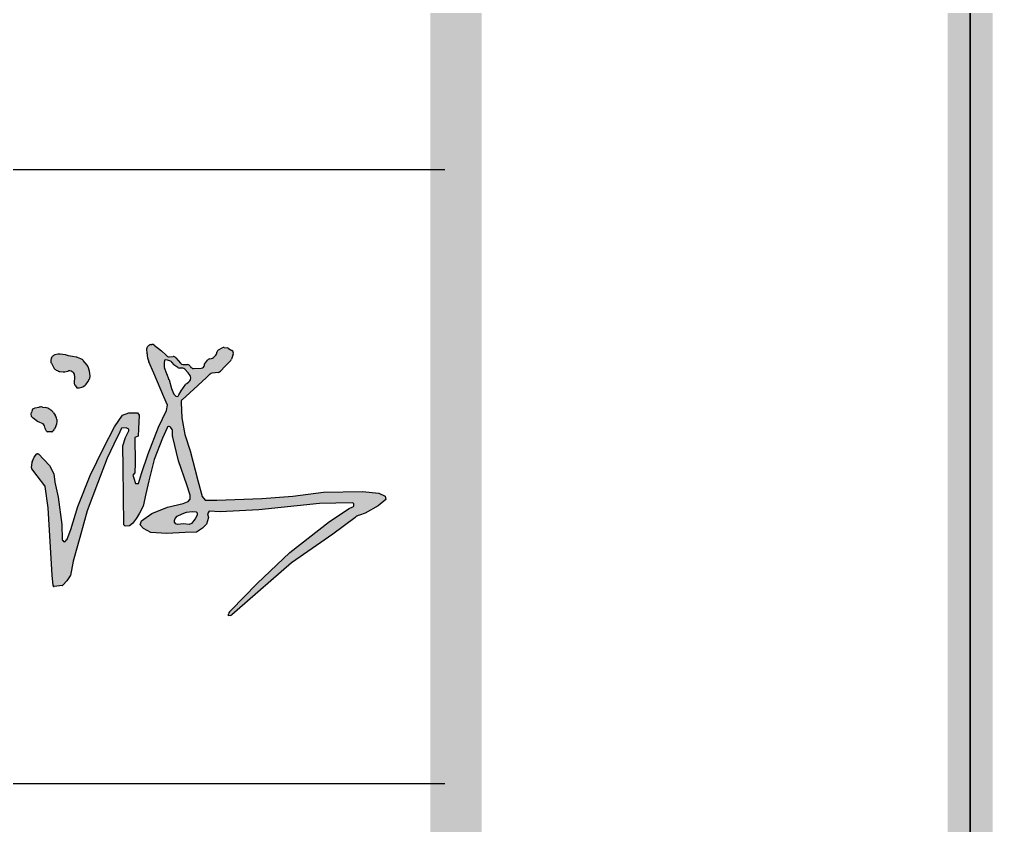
# Model space of a CAD drawing. Extents: x 4150464 to 4450492, y 483482 to 853422.
# Drawn here: x 4447274 to 4450492, y 603868 to 606535 of the extents above; entities that cross this region are included whole.
import ezdxf

# ---------------------------------------------------------------- set-up
doc = ezdxf.new("R2010")
doc.units = 0
doc.header["$LTSCALE"] = 1000
doc.header["$MEASUREMENT"] = 0
for name, color, linetype in [('PUB_TITLE', 4, 'Continuous'), ('图框', 7, 'Continuous'), ('签名', 7, 'Continuous')]:
    doc.layers.add(name, color=color, linetype=linetype)

msp = doc.modelspace()

# ---------------------------------------------------------------- hatches: boundary and pattern name
at = {"layer": '签名'}
h = msp.add_hatch(color=4, dxfattribs=at)
h.paths.add_polyline_path([(4447779.1, 605178.7, -0.161092), (4447780.5, 605174.4), (4447780.5, 605154.8, 0.059171), (4447780.7, 605153.1), (4447799.6, 605074.7), (4447827.1, 604995.5), (4447838.5, 604961.3), (4447838.5, 604947.6), (4447831.7, 604940.1), (4447815.7, 604934), (4447763.3, 604921.8), (4447711.5, 604900.5), (4447677.3, 604876.2), (4447672.8, 604863.3), (4447684.2, 604851.2), (4447708.5, 604837.5), (4447761.7, 604834.4), (4447821.8, 604837.5), (4447859.8, 604839), (4447878.8, 604851.9), (4447892.5, 604865.6), (4447899.4, 604886.9), (4447896.3, 604899.8), (4447900.9, 604908.1), (4447938.1, 604906.6), (4448065.9, 604912.7), (4448266, 604933.2), (4448373.8, 604936.2), (4448379.2, 604934), (4448380, 604930.9, -0.351664), (4448376.2, 604922.7), (4448364.1, 604916.6), (4448299, 604874.4), (4448167.8, 604771.4), (4448060.4, 604668.5), (4447972.6, 604579.7), (4447968.6, 604575.6, 0.182737), (4447965.3, 604567.4), (4447965.3, 604561.8), (4447970.7, 604562.6, 0.107749), (4447976.2, 604565.5), (4447993.4, 604580.3), (4448173.2, 604736.8), (4448309.8, 604832.1), (4448382.9, 604886.5, -0.146318), (4448398.6, 604894.7), (4448416.9, 604901.3), (4448460.6, 604925.6), (4448485.6, 604947.2), (4448483.4, 604958.1), (4448462.8, 604967.8), (4448408.6, 604973.2), (4448279.6, 604971.1), (4448178.4, 604958.1), (4448075.4, 604950.5), (4447926.9, 604945.1), (4447887.8, 604945.1), (4447878.1, 604957), (4447864, 605010.1), (4447838.4, 605108.1), (4447820.8, 605161.6), (4447811.3, 605217.2), (4447808.2, 605268.2, -0.229187), (4447811.8, 605277), (4447837, 605299.6), (4447891.2, 605349.7), (4447904.2, 605362.1, -0.163206), (4447910.4, 605365), (4447931.9, 605367.5, 0.182466), (4447938.7, 605371), (4447954.3, 605388.3), (4447972.9, 605406.9, 0.112028), (4447975.4, 605410.9), (4447981.2, 605427.2, 0.355152), (4447976.6, 605440.1), (4447965.7, 605446.7, 0.105653), (4447961.5, 605448.2), (4447951, 605449.5, 0.158327), (4447944.4, 605448.2), (4447932.4, 605441.6, 0.229319), (4447927, 605433.9), (4447926.3, 605430.2, -0.149826), (4447923.5, 605424.5), (4447915.5, 605416.1, -0.170427), (4447909.1, 605412.8), (4447902.6, 605411.9, 0.205569), (4447895.3, 605407.5), (4447885.8, 605394.4), (4447885.6, 605391.5, -0.389723), (4447875.2, 605381.2), (4447849.5, 605380.4, -0.298366), (4447839.4, 605386.6), (4447839.2, 605387, 0.282824), (4447829.6, 605393.2), (4447814.7, 605393.6, -0.213806), (4447806.7, 605397.4), (4447791.1, 605415.9, 0.241802), (4447782, 605419.7), (4447769.4, 605418.7, -0.296225), (4447759, 605424.3), (4447758.4, 605425.5), (4447744.1, 605438.4), (4447719.6, 605457.6, 0.183189), (4447712.2, 605459.8), (4447708.6, 605459.6, 0.143474), (4447702.9, 605457.5), (4447699.9, 605455.4, 0.248651), (4447695.5, 605446.2), (4447696.2, 605428.8, 0.093275), (4447702, 605402.7), (4447718.3, 605365.1), (4447750.9, 605286.5), (4447763.8, 605258.7), (4447760.4, 605241.8), (4447733.8, 605185.9), (4447699.2, 605097.9), (4447677.5, 605032.9), (4447667.3, 605000.3), (4447657.2, 605000.3), (4447651.7, 605017.3), (4447648.4, 605027.4), (4447655.8, 605035.6), (4447656.5, 605067.4), (4447655.8, 605152.1), (4447666, 605156.1), (4447668, 605181.2), (4447669.4, 605225.9), (4447663.9, 605233.4), (4447636.2, 605233.4), (4447615.1, 605225.9), (4447588, 605187.3), (4447551.4, 605116.2), (4447507.3, 605026.5), (4447467.3, 604923.5), (4447444.2, 604847.7), (4447431.3, 604814.5), (4447425, 604808.1, -0.398668), (4447420, 604808), (4447416.9, 604810.8, -0.202683), (4447415.7, 604813.3), (4447413.7, 604864.6), (4447402.2, 604954.7), (4447390.7, 605004.4), (4447387.3, 605032.1), (4447373, 605059.9), (4447337.1, 605097.8), (4447333.8, 605098.4, 0.27777), (4447330.3, 605097.1), (4447322.1, 605086.5), (4447315.9, 605071.2, 0.073618), (4447315.7, 605070.1), (4447314, 605051.1, 0.189344), (4447314.8, 605048.6), (4447333, 605025.2), (4447358.9, 604991.1), (4447368.5, 604918.9), (4447382.7, 604696.8), (4447385, 604662, 0.436729), (4447389.1, 604658.6), (4447415.5, 604662.4, 0.16879), (4447417.7, 604663.5), (4447431.2, 604677.8), (4447442.2, 604693.9, 0.102966), (4447442.8, 604695.2), (4447451.8, 604742.4), (4447473.1, 604821.4), (4447498.2, 604909.8), (4447531.7, 604999.4), (4447563.7, 605083.2), (4447586.5, 605130.3), (4447606.3, 605170.6), (4447611.6, 605182.7), (4447626.8, 605184.2), (4447635.9, 605179.7), (4447635.2, 605174.4), (4447624.5, 605152.3), (4447616.2, 605124.2), (4447616.9, 605052.8), (4447619.2, 604862.7), (4447623, 604858.1), (4447638.2, 604859.6), (4447648.1, 604867.2), (4447661.1, 604885.5), (4447670.9, 604902.2), (4447683.1, 604925), (4447692.3, 604965.5), (4447702.2, 605008.8), (4447719.7, 605079.5), (4447747.1, 605149.4), (4447762.1, 605184.3, -0.469667), (4447772.7, 605187.5)])
h.paths.add_polyline_path([(4447795.1, 605287.9, -0.288827), (4447787.6, 605291.5), (4447784.7, 605295.5, -0.065977), (4447783.4, 605298), (4447777, 605314.4), (4447768.5, 605343.2, 0.044379), (4447767.8, 605345, -0.024291), (4447768.2, 605344), (4447753, 605383.6, -0.091237), (4447752.3, 605387.5), (4447752.3, 605397.3), (4447753.8, 605407.8), (4447758.1, 605409), (4447763.8, 605407.8), (4447773.1, 605404.7, -0.144533), (4447778.2, 605401.2), (4447785.2, 605392.5, 0.074132), (4447787.5, 605390.3), (4447797.6, 605383.4, 0.138918), (4447803.2, 605381.5), (4447813.7, 605381, -0.194331), (4447821.1, 605377.6), (4447832, 605366), (4447838.2, 605357.6, -0.202294), (4447840.2, 605349.4), (4447839.1, 605343.1, -0.204654), (4447834.5, 605335.9), (4447827.4, 605331, 0.089425), (4447824.6, 605328.3), (4447809.1, 605306.4), (4447801.1, 605292.6), (4447798.8, 605288.9)], flags=16)
h.paths.add_polyline_path([(4447845.1, 604907.1), (4447857.8, 604906.6), (4447861.8, 604903), (4447861.8, 604895.4), (4447854.6, 604883.2), (4447842.9, 604867.9), (4447834.8, 604864.3), (4447816.3, 604866.1), (4447796.9, 604864.7), (4447791, 604866.5), (4447786.5, 604871.9), (4447787, 604877.3), (4447789.4, 604883.7), (4447796, 604891.3), (4447811.8, 604899.4), (4447826.7, 604904.8)], flags=16)
h.paths.add_polyline_path([(4447451.3, 605367.2), (4447454.6, 605361.3), (4447455.6, 605351.2), (4447455.2, 605334.1, 0.170281), (4447458.8, 605322.7), (4447463.4, 605316.7), (4447471.2, 605316.3), (4447480.3, 605318.7, 0.103189), (4447486.9, 605321.9), (4447491.6, 605325.6, 0.062296), (4447494.7, 605328.8), (4447500.3, 605336), (4447505.4, 605345.8, 0.141144), (4447507.4, 605355.6), (4447506.1, 605370.9), (4447501, 605385.5, 0.087273), (4447497.9, 605391), (4447484.8, 605407.1, 0.128318), (4447477.5, 605412.4), (4447466.2, 605416.9, 0.060575), (4447462, 605418), (4447449, 605419.7), (4447436.3, 605422.6), (4447426, 605425.5), (4447408.4, 605427.9), (4447400.6, 605427.5), (4447391.1, 605425.1), (4447388.5, 605423.9, 0.142069), (4447380.8, 605417.4), (4447378.8, 605414.4), (4447377.6, 605406.2), (4447377.6, 605400), (4447380, 605397.6), (4447387.6, 605382.9, 0.158988), (4447395.6, 605375), (4447401.7, 605372, 0.091187), (4447408, 605370.2), (4447418.2, 605369.1, 0.078859), (4447423.9, 605369.5), (4447434.2, 605371.7), (4447436.5, 605372, -0.22636)], flags=17)
h.paths.add_polyline_path([(4447341.6, 605201.4), (4447352.5, 605196.7), (4447356.7, 605190.4), (4447359.3, 605181.6), (4447363.1, 605173.3, 0.295053), (4447366.4, 605171.1), (4447380.6, 605171.1, 0.162181), (4447382.7, 605171.9), (4447384.5, 605173.2, 0.119743), (4447390, 605179.8), (4447394.6, 605189.4, 0.078472), (4447396.3, 605194.8), (4447397.8, 605205.8), (4447397.6, 605211.6, 0.110904), (4447391.8, 605226.4), (4447386.9, 605233.7, 0.087686), (4447378.2, 605242.7), (4447375.3, 605244.8, 0.119431), (4447359.5, 605251.2), (4447350.5, 605252.6, 0.087256), (4447338, 605252.3), (4447325.9, 605249.9), (4447323.3, 605249.4), (4447318.6, 605246.8), (4447316.6, 605243.1, 0.064845), (4447313.3, 605234.4), (4447312.3, 605230.1), (4447313.9, 605221.7), (4447319.6, 605215.5), (4447333.2, 605205)])

# ---------------------------------------------------------------- linework, layer by layer
at = {"layer": 'PUB_TITLE'}
msp.add_lwpolyline([(4248287.7, 483481.9), (4450417.7, 483481.9), (4450417.7, 626451.9), (4248287.7, 626451.9)], close=True, dxfattribs=at)
msp.add_lwpolyline([(4248287.7, 483481.9), (4450417.7, 483481.9), (4450417.7, 626451.9), (4248287.7, 626451.9)], close=True, dxfattribs=at)
at = {"layer": 'PUB_TITLE', "const_width": 170}
msp.add_lwpolyline([(4252537.7, 485181.9), (4448717.7, 485181.9), (4448717.7, 624751.9), (4252537.7, 624751.9)], close=True, dxfattribs=at)
msp.add_lwpolyline([(4252537.7, 485181.9), (4448717.7, 485181.9), (4448717.7, 624751.9), (4252537.7, 624751.9)], close=True, dxfattribs=at)
at = {"layer": '图框', "color": 4}
for q in [(4450417.7, 540351.9), (4450417.7, 566451.9), (4450417.7, 540351.9), (4450417.7, 566451.9)]:
    msp.add_line((4450417.7, 626451.9), q, dxfattribs=at)
at = {"layer": '图框', "color": 0}
for p, q in [((4439027.7, 606038.9), (4448680.6, 606038.9)), ((4439027.7, 604007.1), (4448680.6, 604007.1))]:
    msp.add_line(p, q, dxfattribs=at)
at = {"layer": '图框', "color": 4, "const_width": 147.9}
for points in [[(4450417.7, 626451.9), (4450417.7, 540351.9)], [(4450417.7, 626451.9), (4450417.7, 566451.9)], [(4450417.7, 626451.9), (4450417.7, 540351.9)], [(4450417.7, 626451.9), (4450417.7, 566451.9)]]:
    msp.add_lwpolyline(points, dxfattribs=at)
at = {"layer": '图框', "color": 4, "const_width": 167.6}
msp.add_lwpolyline([(4439027.7, 624751.9), (4448717.7, 624751.9), (4448717.7, 485181.9), (4439027.7, 485181.9)], close=True, dxfattribs=at)
msp.add_lwpolyline([(4439027.7, 624751.9), (4448717.7, 624751.9), (4448717.7, 485181.9), (4439027.7, 485181.9)], close=True, dxfattribs=at)
at = {"layer": '签名', "color": 4}
for p, q in [((4447696.2, 605428.8, -1805.8), (4447695.5, 605446.2, -1805.8)), ((4447699.9, 605455.4, -1805.8), (4447702.9, 605457.5, -1805.8)), ((4447708.6, 605459.6, -1805.8), (4447712.2, 605459.8, -1805.8)), ((4447719.6, 605457.6, -1805.8), (4447744.1, 605438.4, -1805.8)), ((4447744.1, 605438.4, -1805.8), (4447758.4, 605425.5, -1805.8)), ((4447932.4, 605441.6, -1805.8), (4447944.4, 605448.2, -1805.8)), ((4447951, 605449.5, -1805.8), (4447961.5, 605448.2, -1805.8)), ((4447965.7, 605446.7, -1805.8), (4447976.6, 605440.1, -1805.8)), ((4447378.8, 605414.4, -1805.8), (4447377.6, 605406.2, -1805.8)), ((4447377.6, 605406.2, -1805.8), (4447377.6, 605400, -1805.8)), ((4447380.8, 605417.4, -1805.8), (4447378.8, 605414.4, -1805.8)), ((4447391.1, 605425.1, -1805.8), (4447388.5, 605423.9, -1805.8)), ((4447400.6, 605427.5, -1805.8), (4447391.1, 605425.1, -1805.8)), ((4447408.4, 605427.9, -1805.8), (4447400.6, 605427.5, -1805.8)), ((4447426, 605425.5, -1805.8), (4447408.4, 605427.9, -1805.8)), ((4447436.3, 605422.6, -1805.8), (4447426, 605425.5, -1805.8)), ((4447449, 605419.7, -1805.8), (4447436.3, 605422.6, -1805.8)), ((4447462, 605418, -1805.8), (4447449, 605419.7, -1805.8)), ((4447477.5, 605412.4, -1805.8), (4447466.2, 605416.9, -1805.8)), ((4447497.9, 605391, -1805.8), (4447484.8, 605407.1, -1805.8)), ((4447753.8, 605407.8, -1805.8), (4447752.4, 605398.1, -1805.8)), ((4447758.1, 605409, -1805.8), (4447753.8, 605407.8, -1805.8)), ((4447763.8, 605407.8, -1805.8), (4447758.1, 605409, -1805.8)), ((4447758.4, 605425.5, -1805.8), (4447759, 605424.3, -1805.8)), ((4447773.1, 605404.7, -1805.8), (4447763.8, 605407.8, -1805.8)), ((4447769.4, 605418.7, -1805.8), (4447782, 605419.7, -1805.8)), ((4447791.1, 605415.9, -1805.8), (4447806.7, 605397.4, -1805.8)), ((4447885.8, 605394.4, -1805.8), (4447895.3, 605407.5, -1805.8)), ((4447902.6, 605411.9, -1805.8), (4447909.1, 605412.8, -1805.8)), ((4447915.5, 605416.1, -1805.8), (4447923.5, 605424.5, -1805.8)), ((4447926.3, 605430.2, -1805.8), (4447927, 605433.9, -1805.8)), ((4447972.9, 605406.9, -1805.8), (4447954.3, 605388.3, -1805.8)), ((4447981.2, 605427.2, -1805.8), (4447975.4, 605410.9, -1805.8)), ((4447377.6, 605400, -1805.8), (4447380, 605397.6, -1805.8)), ((4447380, 605397.6, -1805.8), (4447387.6, 605382.9, -1805.8)), ((4447395.6, 605375, -1805.8), (4447401.7, 605372, -1805.8)), ((4447506.1, 605370.9, -1805.8), (4447501, 605385.5, -1805.8)), ((4447718.3, 605365.1, -1805.8), (4447702, 605402.7, -1805.8)), ((4447752.3, 605396.5, -1805.8), (4447752.3, 605387.5, -1805.8)), ((4447753, 605383.6, -1805.8), (4447768.2, 605344, -1805.8)), ((4447785.2, 605392.5, -1805.8), (4447778.2, 605401.2, -1805.8)), ((4447797.6, 605383.4, -1805.8), (4447787.5, 605390.3, -1805.8)), ((4447813.7, 605381, -1805.8), (4447803.2, 605381.5, -1805.8)), ((4447814.7, 605393.6, -1805.8), (4447829.6, 605393.2, -1805.8)), ((4447832, 605366, -1805.8), (4447821.1, 605377.6, -1805.8)), ((4447839.2, 605387, -1805.8), (4447839.4, 605386.6, -1805.8)), ((4447849.5, 605380.4, -1805.8), (4447875.2, 605381.2, -1805.8)), ((4447885.6, 605391.5, -1805.8), (4447885.8, 605394.4, -1805.8)), ((4447954.3, 605388.3, -1805.8), (4447938.7, 605371, -1805.8)), ((4447408, 605370.2, -1805.8), (4447418.2, 605369.1, -1805.8)), ((4447423.9, 605369.5, -1805.8), (4447434.2, 605371.7, -1805.8)), ((4447434.2, 605371.7, -1805.8), (4447436.5, 605372, -1805.8)), ((4447451.3, 605367.2, -1805.8), (4447454.6, 605361.3, -1805.8)), ((4447454.6, 605361.3, -1805.8), (4447455.6, 605351.2, -1805.8)), ((4447455.6, 605351.2, -1805.8), (4447455.2, 605334.1, -1805.8)), ((4447500.3, 605336, -1805.8), (4447505.4, 605345.8, -1805.8)), ((4447507.4, 605355.6, -1805.8), (4447506.1, 605370.9, -1805.8)), ((4447750.9, 605286.5, -1805.8), (4447718.3, 605365.1, -1805.8)), ((4447768.5, 605343.2, -1805.8), (4447777, 605314.4, -1805.8)), ((4447838.2, 605357.6, -1805.8), (4447832, 605366, -1805.8)), ((4447891.2, 605349.7, -1805.8), (4447837, 605299.6, -1805.8)), ((4447839.1, 605343.1, -1805.8), (4447840.2, 605349.4, -1805.8)), ((4447904.2, 605362.1, -1805.8), (4447891.2, 605349.7, -1805.8)), ((4447931.9, 605367.5, -1805.8), (4447910.4, 605365, -1805.8)), ((4447458.8, 605322.7, -1805.8), (4447463.4, 605316.7, -1805.8)), ((4447463.4, 605316.7, -1805.8), (4447471.2, 605316.3, -1805.8)), ((4447471.2, 605316.3, -1805.8), (4447480.3, 605318.7, -1805.8)), ((4447486.9, 605321.9, -1805.8), (4447491.6, 605325.6, -1805.8)), ((4447494.7, 605328.8, -1805.8), (4447500.3, 605336, -1805.8)), ((4447777, 605314.4, -1805.8), (4447783.4, 605298, -1805.8)), ((4447809.1, 605306.4, -1805.8), (4447824.6, 605328.3, -1805.8)), ((4447827.4, 605331, -1805.8), (4447834.5, 605335.9, -1805.8)), ((4447763.8, 605258.7, -1805.8), (4447750.9, 605286.5, -1805.8)), ((4447784.7, 605295.5, -1805.8), (4447787.6, 605291.5, -1805.8)), ((4447795.1, 605287.9, -1805.8), (4447798.8, 605288.9, -1805.8)), ((4447798.8, 605288.9, -1805.8), (4447801.1, 605292.6, -1805.8)), ((4447801.1, 605292.6, -1805.8), (4447809.1, 605306.4, -1805.8)), ((4447837, 605299.6, -1805.8), (4447811.8, 605277, -1805.8)), ((4447316.6, 605243.1, -1805.8), (4447318.6, 605246.8, -1805.8)), ((4447318.6, 605246.8, -1805.8), (4447323.3, 605249.4, -1805.8)), ((4447323.3, 605249.4, -1805.8), (4447325.9, 605249.9, -1805.8)), ((4447325.9, 605249.9, -1805.8), (4447338, 605252.3, -1805.8)), ((4447350.5, 605252.6, -1805.8), (4447359.5, 605251.2, -1805.8)), ((4447760.4, 605241.8, -1805.8), (4447763.8, 605258.7, -1805.8)), ((4447808.2, 605268.2, -1805.8), (4447811.3, 605217.2, -1805.8)), ((4447312.3, 605230.1, -1805.8), (4447313.3, 605234.4, -1805.8)), ((4447313.9, 605221.7, -1805.8), (4447312.3, 605230.1, -1805.8)), ((4447319.6, 605215.5, -1805.8), (4447313.9, 605221.7, -1805.8)), ((4447333.2, 605205, -1805.8), (4447319.6, 605215.5, -1805.8)), ((4447375.3, 605244.8, -1805.8), (4447378.2, 605242.7, -1805.8)), ((4447386.9, 605233.7, -1805.8), (4447391.8, 605226.4, -1805.8)), ((4447588, 605187.3, -1805.8), (4447615.1, 605225.9, -1805.8)), ((4447615.1, 605225.9, -1805.8), (4447636.2, 605233.4, -1805.8)), ((4447636.2, 605233.4, -1805.8), (4447663.9, 605233.4, -1805.8)), ((4447663.9, 605233.4, -1805.8), (4447669.4, 605225.9, -1805.8)), ((4447669.4, 605225.9, -1805.8), (4447668, 605181.2, -1805.8)), ((4447733.8, 605185.9, -1805.8), (4447760.4, 605241.8, -1805.8)), ((4447811.3, 605217.2, -1805.8), (4447820.8, 605161.6, -1805.8)), ((4447341.6, 605201.4, -1805.8), (4447333.2, 605205, -1805.8)), ((4447352.5, 605196.7, -1805.8), (4447341.6, 605201.4, -1805.8)), ((4447356.7, 605190.4, -1805.8), (4447352.5, 605196.7, -1805.8)), ((4447359.3, 605181.6, -1805.8), (4447356.7, 605190.4, -1805.8)), ((4447363.1, 605173.3, -1805.8), (4447359.3, 605181.6, -1805.8)), ((4447394.6, 605189.4, -1805.8), (4447390, 605179.8, -1805.8)), ((4447397.8, 605205.8, -1805.8), (4447396.3, 605194.8, -1805.8)), ((4447397.6, 605211.6, -1805.8), (4447397.8, 605205.8, -1805.8)), ((4447551.4, 605116.2, -1805.8), (4447588, 605187.3, -1805.8)), ((4447611.6, 605182.7, -1805.8), (4447606.3, 605170.6, -1805.8)), ((4447626.8, 605184.2, -1805.8), (4447611.6, 605182.7, -1805.8)), ((4447635.9, 605179.7, -1805.8), (4447626.8, 605184.2, -1805.8)), ((4447668, 605181.2, -1805.8), (4447666, 605156.1, -1805.8)), ((4447699.2, 605097.9, -1805.8), (4447733.8, 605185.9, -1805.8)), ((4447762.1, 605184.3, -1805.8), (4447747.1, 605149.4, -1805.8)), ((4447773.5, 605186.4, -1805.8), (4447772.4, 605187.7, -1805.8)), ((4447779.2, 605178.6, -1805.8), (4447773.5, 605186.4, -1805.8)), ((4447380.6, 605171.1, -1805.8), (4447366.4, 605171.1, -1805.8)), ((4447384.5, 605173.2, -1805.8), (4447382.7, 605171.9, -1805.8)), ((4447606.3, 605170.6, -1805.8), (4447586.5, 605130.3, -1805.8)), ((4447616.2, 605124.2, -1805.8), (4447624.5, 605152.3, -1805.8)), ((4447624.5, 605152.3, -1805.8), (4447635.2, 605174.4, -1805.8)), ((4447635.2, 605174.4, -1805.8), (4447635.9, 605179.7, -1805.8)), ((4447666, 605156.1, -1805.8), (4447655.8, 605152.1, -1805.8)), ((4447655.8, 605152.1, -1805.8), (4447656.5, 605067.4, -1805.8)), ((4447747.1, 605149.4, -1805.8), (4447719.7, 605079.5, -1805.8)), ((4447780.5, 605154.8, -1805.8), (4447780.5, 605174.4, -1805.8)), ((4447799.6, 605074.7, -1805.8), (4447780.7, 605153.1, -1805.8)), ((4447820.8, 605161.6, -1805.8), (4447838.4, 605108.1, -1805.8)), ((4447586.5, 605130.3, -1805.8), (4447563.7, 605083.2, -1805.8)), ((4447616.9, 605052.8, -1805.8), (4447616.2, 605124.2, -1805.8)), ((4447315.9, 605071.2, -1805.8), (4447322.1, 605086.5, -1805.8)), ((4447322.1, 605086.5, -1805.8), (4447330.3, 605097.1, -1805.8)), ((4447333.8, 605098.4, -1805.8), (4447337.1, 605097.8, -1805.8)), ((4447337.1, 605097.8, -1805.8), (4447373, 605059.9, -1805.8)), ((4447507.3, 605026.5, -1805.8), (4447551.4, 605116.2, -1805.8)), ((4447677.5, 605032.9, -1805.8), (4447699.2, 605097.9, -1805.8)), ((4447838.4, 605108.1, -1805.8), (4447864, 605010.1, -1805.8)), ((4447314, 605051.1, -1805.8), (4447315.7, 605070.1, -1805.8)), ((4447373, 605059.9, -1805.8), (4447387.3, 605032.1, -1805.8)), ((4447563.7, 605083.2, -1805.8), (4447531.7, 604999.4, -1805.8)), ((4447619.2, 604862.7, -1805.8), (4447616.9, 605052.8, -1805.8)), ((4447656.5, 605067.4, -1805.8), (4447655.8, 605035.6, -1805.8)), ((4447719.7, 605079.5, -1805.8), (4447702.2, 605008.8, -1805.8)), ((4447827.1, 604995.5, -1805.8), (4447799.6, 605074.7, -1805.8)), ((4447333, 605025.2, -1805.8), (4447314.8, 605048.6, -1805.8)), ((4447358.4, 604991.9, -1805.8), (4447333, 605025.2, -1805.8)), ((4447387.3, 605032.1, -1805.8), (4447390.7, 605004.4, -1805.8)), ((4447467.3, 604923.5, -1805.8), (4447507.3, 605026.5, -1805.8)), ((4447655.8, 605035.6, -1805.8), (4447648.4, 605027.4, -1805.8)), ((4447648.4, 605027.4, -1805.8), (4447651.7, 605017.3, -1805.8)), ((4447667.3, 605000.3, -1805.8), (4447677.5, 605032.9, -1805.8)), ((4447368.5, 604918.9, -1805.8), (4447359.1, 604990.2, -1805.8)), ((4447390.7, 605004.4, -1805.8), (4447402.2, 604954.7, -1805.8)), ((4447531.7, 604999.4, -1805.8), (4447498.2, 604909.8, -1805.8)), ((4447651.7, 605017.3, -1805.8), (4447657.2, 605000.3, -1805.8)), ((4447657.2, 605000.3, -1805.8), (4447667.3, 605000.3, -1805.8)), ((4447702.2, 605008.8, -1805.8), (4447692.3, 604965.5, -1805.8)), ((4447838.5, 604961.3, -1805.8), (4447827.1, 604995.5, -1805.8)), ((4447864, 605010.1, -1805.8), (4447878.1, 604957, -1805.8)), ((4447692.3, 604965.5, -1805.8), (4447683.1, 604925, -1805.8)), ((4447838.5, 604947.6, -1805.8), (4447838.5, 604961.3, -1805.8)), ((4447878.1, 604957, -1805.8), (4447887.8, 604945.1, -1805.8)), ((4448075.4, 604950.5, -1805.8), (4448178.4, 604958.1, -1805.8)), ((4448178.4, 604958.1, -1805.8), (4448279.6, 604971.1, -1805.8)), ((4448279.6, 604971.1, -1805.8), (4448408.6, 604973.2, -1805.8)), ((4448408.6, 604973.2, -1805.8), (4448462.8, 604967.8, -1805.8)), ((4448462.8, 604967.8, -1805.8), (4448483.4, 604958.1, -1805.8)), ((4448483.4, 604958.1, -1805.8), (4448485.6, 604947.2, -1805.8)), ((4447402.2, 604954.7, -1805.8), (4447413.7, 604864.6, -1805.8)), ((4447444.2, 604847.7, -1805.8), (4447467.3, 604923.5, -1805.8)), ((4447683.1, 604925, -1805.8), (4447670.9, 604902.2, -1805.8)), ((4447763.3, 604921.8, -1805.8), (4447815.7, 604934, -1805.8)), ((4447815.7, 604934, -1805.8), (4447831.7, 604940.1, -1805.8)), ((4447831.7, 604940.1, -1805.8), (4447838.5, 604947.6, -1805.8)), ((4447887.8, 604945.1, -1805.8), (4447926.9, 604945.1, -1805.8)), ((4447926.9, 604945.1, -1805.8), (4448075.4, 604950.5, -1805.8)), ((4448266, 604933.2, -1805.8), (4448065.9, 604912.7, -1805.8)), ((4448373.8, 604936.2, -1805.8), (4448266, 604933.2, -1805.8)), ((4448379.2, 604934, -1805.8), (4448373.8, 604936.2, -1805.8)), ((4448380, 604930.9, -1805.8), (4448379.2, 604934, -1805.8)), ((4448460.6, 604925.6, -1805.8), (4448416.9, 604901.3, -1805.8)), ((4448485.6, 604947.2, -1805.8), (4448460.6, 604925.6, -1805.8)), ((4447382.7, 604696.8, -1805.8), (4447368.5, 604918.9, -1805.8)), ((4447498.2, 604909.8, -1805.8), (4447473.1, 604821.4, -1805.8)), ((4447670.9, 604902.2, -1805.8), (4447661.1, 604885.5, -1805.8)), ((4447677.3, 604876.2, -1805.8), (4447711.5, 604900.5, -1805.8)), ((4447711.5, 604900.5, -1805.8), (4447763.3, 604921.8, -1805.8)), ((4447789.4, 604883.7, -1805.8), (4447796, 604891.3, -1805.8)), ((4447796, 604891.3, -1805.8), (4447811.8, 604899.4, -1805.8)), ((4447811.8, 604899.4, -1805.8), (4447826.7, 604904.8, -1805.8)), ((4447826.7, 604904.8, -1805.8), (4447845.1, 604907.1, -1805.8)), ((4447845.1, 604907.1, -1805.8), (4447857.8, 604906.6, -1805.8)), ((4447861.8, 604895.4, -1805.8), (4447854.6, 604883.2, -1805.8)), ((4447857.8, 604906.6, -1805.8), (4447861.8, 604903, -1805.8)), ((4447861.8, 604903, -1805.8), (4447861.8, 604895.4, -1805.8)), ((4447900.9, 604908.1, -1805.8), (4447896.3, 604899.8, -1805.8)), ((4447896.3, 604899.8, -1805.8), (4447899.4, 604886.9, -1805.8)), ((4447938.1, 604906.6, -1805.8), (4447900.9, 604908.1, -1805.8)), ((4448065.9, 604912.7, -1805.8), (4447938.1, 604906.6, -1805.8)), ((4448299, 604874.4, -1805.8), (4448364.1, 604916.6, -1805.8)), ((4448364.1, 604916.6, -1805.8), (4448376.2, 604922.7, -1805.8)), ((4448416.9, 604901.3, -1805.8), (4448398.6, 604894.7, -1805.8)), ((4447413.7, 604864.6, -1805.8), (4447415.7, 604813.3, -1805.8)), ((4447623, 604858.1, -1805.8), (4447619.2, 604862.7, -1805.8)), ((4447638.2, 604859.6, -1805.8), (4447623, 604858.1, -1805.8)), ((4447648.1, 604867.2, -1805.8), (4447638.2, 604859.6, -1805.8)), ((4447661.1, 604885.5, -1805.8), (4447648.1, 604867.2, -1805.8)), ((4447672.8, 604863.3, -1805.8), (4447677.3, 604876.2, -1805.8)), ((4447684.2, 604851.2, -1805.8), (4447672.8, 604863.3, -1805.8)), ((4447786.5, 604871.9, -1805.8), (4447787, 604877.3, -1805.8)), ((4447791, 604866.5, -1805.8), (4447786.5, 604871.9, -1805.8)), ((4447787, 604877.3, -1805.8), (4447789.4, 604883.7, -1805.8)), ((4447796.9, 604864.7, -1805.8), (4447791, 604866.5, -1805.8)), ((4447816.3, 604866.1, -1805.8), (4447796.9, 604864.7, -1805.8)), ((4447834.8, 604864.3, -1805.8), (4447816.3, 604866.1, -1805.8)), ((4447842.9, 604867.9, -1805.8), (4447834.8, 604864.3, -1805.8)), ((4447854.6, 604883.2, -1805.8), (4447842.9, 604867.9, -1805.8)), ((4447892.5, 604865.6, -1805.8), (4447878.8, 604851.9, -1805.8)), ((4447899.4, 604886.9, -1805.8), (4447892.5, 604865.6, -1805.8)), ((4448167.8, 604771.4, -1805.8), (4448299, 604874.4, -1805.8)), ((4448382.9, 604886.5, -1805.8), (4448309.8, 604832.1, -1805.8)), ((4447431.6, 604815.2, -1805.8), (4447444.2, 604847.7, -1805.8)), ((4447708.5, 604837.5, -1805.8), (4447684.2, 604851.2, -1805.8)), ((4447761.7, 604834.4, -1805.8), (4447708.5, 604837.5, -1805.8)), ((4447821.8, 604837.5, -1805.8), (4447761.7, 604834.4, -1805.8)), ((4447859.8, 604839, -1805.8), (4447821.8, 604837.5, -1805.8)), ((4447878.8, 604851.9, -1805.8), (4447859.8, 604839, -1805.8)), ((4448309.8, 604832.1, -1805.8), (4448173.2, 604736.8, -1805.8)), ((4447416.9, 604810.8, -1805.8), (4447420, 604808, -1805.8)), ((4447425, 604808.1, -1805.8), (4447430.8, 604814, -1805.8)), ((4447473.1, 604821.4, -1805.8), (4447451.8, 604742.4, -1805.8)), ((4448060.4, 604668.5, -1805.8), (4448167.8, 604771.4, -1805.8)), ((4447451.8, 604742.4, -1805.8), (4447442.8, 604695.2, -1805.8)), ((4448173.2, 604736.8, -1805.8), (4447993.4, 604580.3, -1805.8)), ((4447385, 604662, -1805.8), (4447382.7, 604696.8, -1805.8)), ((4447431.2, 604677.8, -1805.8), (4447417.7, 604663.5, -1805.8)), ((4447442.2, 604693.9, -1805.8), (4447431.2, 604677.8, -1805.8)), ((4447972.6, 604579.7, -1805.8), (4448060.4, 604668.5, -1805.8)), ((4447415.5, 604662.4, -1805.8), (4447389.1, 604658.6, -1805.8)), ((4447968.6, 604575.6, -1805.8), (4447972.6, 604579.7, -1805.8)), ((4447993.4, 604580.3, -1805.8), (4447976.2, 604565.5, -1805.8)), ((4447965.3, 604561.8, -1805.8), (4447965.3, 604567.4, -1805.8)), ((4447970.7, 604562.6, -1805.8), (4447965.3, 604561.8, -1805.8))]:
    msp.add_line(p, q, dxfattribs=at)
for centre, radius, start, end in [((4447706.3, 605446.6, -1805.8), 10.8, 126.2324, 182.0863), ((4447709.3, 605448.8, -1805.8), 10.8, 93.5735, 126.2324), ((4447712.9, 605449, -1805.8), 10.8, 52.0502, 93.5735), ((4447937.6, 605432.1, -1805.8), 10.8, 118.8676, 170.5304), ((4447949.6, 605438.7, -1805.8), 10.8, 82.8805, 118.8676), ((4447960.1, 605437.4, -1805.8), 10.8, 58.7562, 82.8805), ((4447971, 605430.9, -1805.8), 10.8, 340.5459, 58.7562), ((4447395.8, 605407.4, -1805.8), 18.1, 113.9458, 146.2892), ((4447459.6, 605400.1, -1805.8), 18.1, 68.4441, 82.3099), ((4447470.8, 605395.6, -1805.8), 18.1, 39.1957, 68.4441), ((4447768.3, 605431.4, -1805.8), 72.2, 182.0863, 203.4016), ((4447768.6, 605429.5, -1805.8), 10.8, 208.6294, 274.6318), ((4447782.8, 605408.9, -1805.8), 10.8, 40.2585, 94.6318), ((4447904.1, 605401.2, -1805.8), 10.8, 97.7592, 144.2248), ((4447907.7, 605423.6, -1805.8), 10.8, 277.7592, 316.4464), ((4447915.6, 605432, -1805.8), 10.8, 316.4464, 350.5304), ((4447965.2, 605414.5, -1805.8), 10.8, 314.9775, 340.5459), ((4447403.6, 605391.2, -1805.8), 18.1, 207.3179, 243.4529), ((4447483.9, 605379.6, -1805.8), 18.1, 19.2447, 39.1957), ((4447763.1, 605396.6, -1805.8), 10.8, 171.8636, 180.1478), ((4447763.2, 605387.5, -1805.8), 10.8, 180.1478, 200.9999), ((4447769.7, 605394.4, -1805.8), 10.8, 38.6817, 71.5785), ((4447793.6, 605399.2, -1805.8), 10.8, 218.6817, 235.6406), ((4447803.7, 605392.3, -1805.8), 10.8, 235.6406, 267.2758), ((4447815, 605404.4, -1805.8), 10.8, 220.2585, 268.5324), ((4447813.2, 605370.2, -1805.8), 10.8, 43.2867, 87.2758), ((4447829.4, 605382.4, -1805.8), 10.8, 25.3636, 88.5324), ((4447849.2, 605391.2, -1805.8), 10.8, 205.3636, 271.8169), ((4447874.8, 605392, -1805.8), 10.8, 271.8169, 356.9849), ((4447409.8, 605388.1, -1805.8), 18.1, 243.4529, 264.2939), ((4447420, 605387.1, -1805.8), 18.1, 264.2939, 282.3297), ((4447438.9, 605354.1, -1805.8), 18.1, 46.5706, 97.5887), ((4447489.4, 605354.1, -1805.8), 18.1, 332.6318, 4.7674), ((4447758.1, 605340.2, -1805.8), 10.8, 16.4017, 20.9999), ((4447828.4, 605344.8, -1805.8), 10.8, 304.266, 350.5303), ((4447829.5, 605351.2, -1805.8), 10.8, 350.5303, 36.2753), ((4447911.7, 605354.2, -1805.8), 10.8, 96.6274, 133.7045), ((4447930.6, 605378.3, -1805.8), 10.8, 276.6274, 317.9904), ((4447473.2, 605333.6, -1805.8), 18.1, 178.6017, 217.2565), ((4447475.8, 605336.2, -1805.8), 18.1, 284.4594, 308.0252), ((4447480.5, 605339.8, -1805.8), 18.1, 308.0252, 322.284), ((4447833.5, 605322, -1805.8), 10.8, 124.266, 144.7064), ((4447793.5, 605301.9, -1805.8), 10.8, 201.1764, 216.2753), ((4447794.3, 605295.7, -1805.8), 7.82, 211.9977, 276.4383), ((4447345, 605216.9, -1805.8), 36.1, 81.3541, 101.3013), ((4447354.1, 605215.5, -1805.8), 36.1, 54.1116, 81.3541), ((4447819, 605268.9, -1805.8), 10.8, 131.8555, 183.4896), ((4447348.5, 605226.1, -1805.8), 36.1, 151.9088, 166.7495), ((4447357, 605213.4, -1805.8), 36.1, 34.0668, 54.1116), ((4447361.9, 605206.1, -1805.8), 36.1, 8.7529, 34.0668), ((4447378.4, 605197.3, -1805.8), 18.1, 334.1614, 352.109), ((4447768.7, 605181.5, -1805.8), 7.22, 59.0561, 156.7851), ((4447366.4, 605174.7, -1805.8), 3.61, 204.2445, 270), ((4447380.6, 605174.7, -1805.8), 3.61, 270, 306.8483), ((4447373.7, 605187.6, -1805.8), 18.1, 306.8483, 334.1614), ((4447773.3, 605174.4, -1805.8), 7.22, 0, 35.5589), ((4447787.7, 605154.8, -1805.8), 7.22, 180, 193.5452), ((4447333.2, 605094.9, -1805.8), 3.61, 80.0085, 142.1032), ((4447319.3, 605069.8, -1805.8), 3.61, 158.1684, 175.0099), ((4447317.6, 605050.8, -1805.8), 3.61, 175.0099, 217.8968), ((4447355.5, 604989.7, -1805.8), 3.61, 7.5297, 37.2565), ((4448373, 604929.2, -1805.8), 7.22, 296.5471, 14.0468), ((4448404.4, 604864.2, -1805.8), 31, 100.7212, 134.0184), ((4447419.3, 604813.4, -1805.8), 3.61, 182.2043, 228.0351), ((4447422.4, 604810.7, -1805.8), 3.61, 228.0351, 314.9775), ((4447428.3, 604816.5, -1805.8), 3.61, 314.9775, 338.7908), ((4447439.2, 604695.9, -1805.8), 3.61, 325.6922, 349.2074), ((4447388.6, 604662.2, -1805.8), 3.61, 183.7547, 278.1238), ((4447415, 604666, -1805.8), 3.61, 278.1238, 316.4464), ((4447977.9, 604567.1, -1805.8), 12.6, 137.3847, 178.8078), ((4447966.8, 604576.5, -1805.8), 14.4, 285.8705, 310.4699)]:
    msp.add_arc(centre, radius, start, end, dxfattribs=at)

doc.saveas('drawing.dxf')
